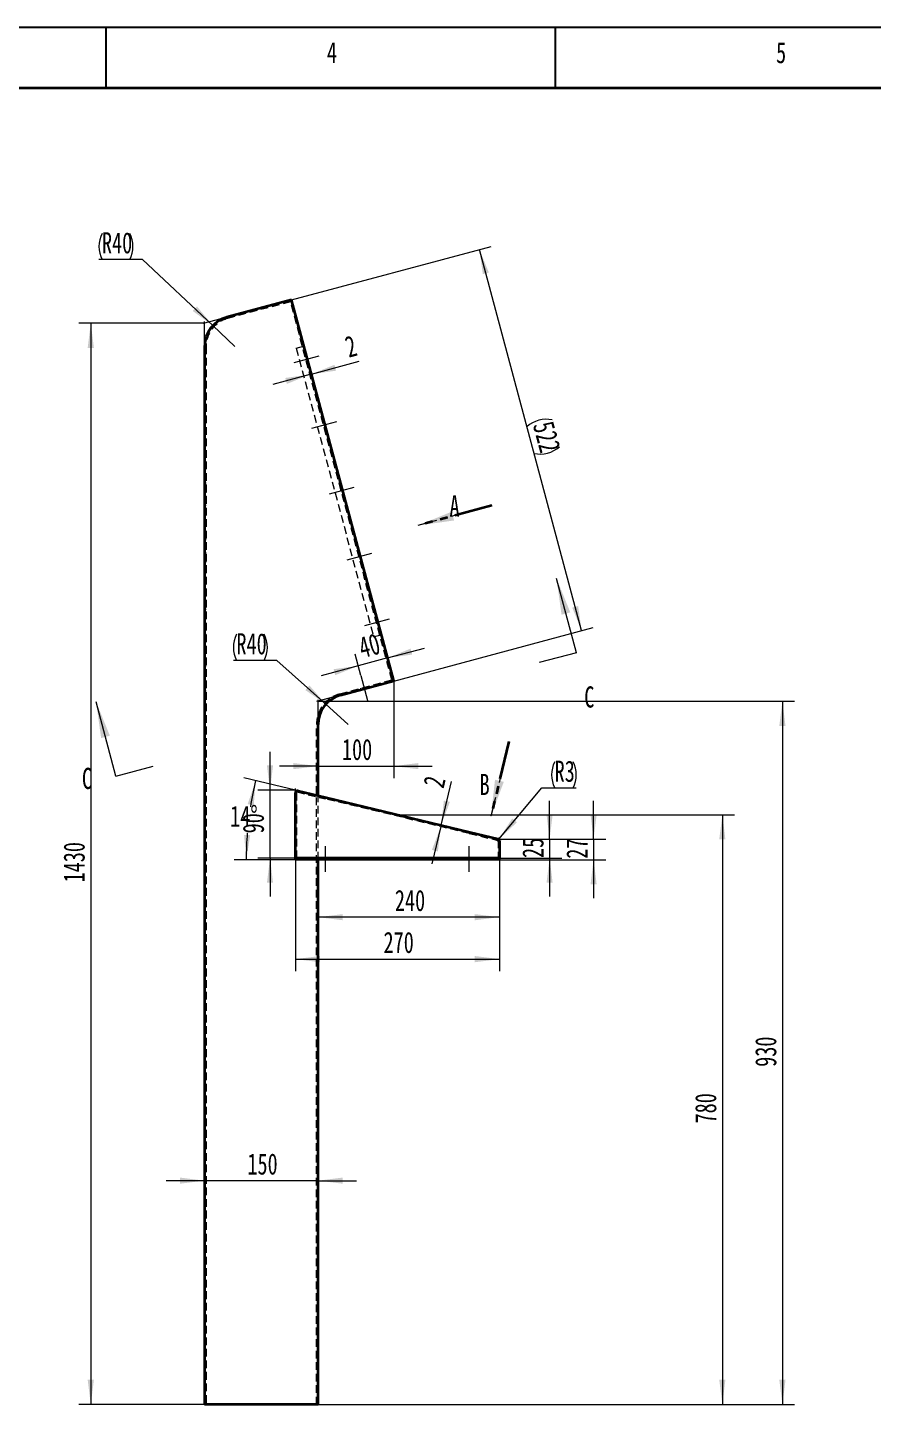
# Model space of a CAD drawing. Header units: millimetres. Extents: x 0 to 4752, y 0 to 3360.
# Drawn here: x 1678 to 2796, y 1539 to 3360 of the extents above; entities that cross this region are included whole.
import ezdxf

# ---------------------------------------------------------------- set-up
doc = ezdxf.new("R2010")
doc.units = ezdxf.units.MM
doc.header["$LTSCALE"] = 8
doc.header["$PDSIZE"] = -1
for name, pattern in [('CENTER', [10.16, 6.35, -1.27, 1.27, -1.27]), ('CENTERX2', [20.32, 12.7, -2.54, 2.54, -2.54]), ('HIDDEN', [1.905, 1.27, -0.635]), ('PHANTOM', [12.7, 6.35, -1.27, 1.27, -1.27, 1.27, -1.27])]:
    doc.linetypes.add(name, pattern=pattern)
doc.layers.add('图框线', color=5, linetype='Continuous', lineweight=35)
doc.layers.add('细线', color=5, linetype='Continuous')
doc.styles.add('SLDTEXTSTYLE4', font='TXT', dxfattribs={"width": 0.7})
doc.dimstyles.new('SLDDIMSTYLE0', dxfattribs={"dimtxt": 28, "dimasz": 32.64, "dimexe": 0, "dimexo": 0.0625, "dimgap": 7, "dimtad": 1, "dimdec": 3, "dimrnd": 1e-09, "dimzin": 12, "dimdsep": 46, "dimtxsty": 'SLDTEXTSTYLE4', "dimsah": 1, "dimcen": 0.09, "dimadec": 0, "dimazin": 3, "dimtfac": 1, "dimtdec": 3, "dimtofl": 0, "dimtmove": 0, "dimatfit": 3, "dimfxl": 1, "dimfrac": 2, "dimtolj": 1, "dimtzin": 12, "dimarcsym": 0})
doc.dimstyles.new('SLDDIMSTYLE2', dxfattribs={"dimtxt": 28, "dimasz": 32.64, "dimexe": 0, "dimexo": 0.0625, "dimgap": 7, "dimtad": 1, "dimdec": 3, "dimrnd": 1e-09, "dimzin": 12, "dimdsep": 46, "dimtxsty": 'SLDTEXTSTYLE4', "dimsah": 1, "dimcen": 0.09, "dimadec": 0, "dimazin": 3, "dimtfac": 1, "dimtdec": 3, "dimtmove": 0, "dimatfit": 0, "dimfxl": 1, "dimfrac": 2, "dimtolj": 1, "dimtzin": 12, "dimarcsym": 0})
doc.dimstyles.new('SLDDIMSTYLE3', dxfattribs={"dimtxt": 28, "dimasz": 32.64, "dimexe": 0, "dimexo": 0.0625, "dimgap": 7, "dimtad": 0, "dimtih": 1, "dimtoh": 1, "dimdec": 3, "dimrnd": 1e-09, "dimzin": 12, "dimdsep": 46, "dimtxsty": 'SLDTEXTSTYLE4', "dimsah": 1, "dimcen": 0, "dimadec": 0, "dimazin": 3, "dimtfac": 1, "dimtdec": 3, "dimtofl": 0, "dimtmove": 0, "dimatfit": 3, "dimfxl": 1, "dimfrac": 2, "dimtolj": 1, "dimtzin": 12, "dimarcsym": 0})
doc.dimstyles.new('SLDDIMSTYLE4', dxfattribs={"dimtxt": 28, "dimasz": 32.64, "dimexe": 0, "dimexo": 0.0625, "dimgap": 7, "dimtad": 1, "dimdec": 0, "dimrnd": 1e-09, "dimzin": 12, "dimdsep": 46, "dimtxsty": 'SLDTEXTSTYLE4', "dimsah": 1, "dimcen": 0.09, "dimadec": 0, "dimazin": 3, "dimtfac": 1, "dimtdec": 3, "dimtofl": 0, "dimtmove": 0, "dimatfit": 3, "dimfxl": 1, "dimfrac": 2, "dimtolj": 1, "dimtzin": 12, "dimarcsym": 0})
doc.dimstyles.new('SLDDIMSTYLE5', dxfattribs={"dimtxt": 28, "dimasz": 32.64, "dimexe": 0, "dimexo": 0.0625, "dimgap": 7, "dimtad": 0, "dimtih": 1, "dimtoh": 1, "dimdec": 4, "dimlfac": 8, "dimzin": 12, "dimdsep": 46, "dimtxsty": 'SLDTEXTSTYLE4', "dimsah": 1, "dimcen": 0.09, "dimadec": 0, "dimazin": 3, "dimtfac": 1, "dimtdec": 3, "dimtofl": 0, "dimtmove": 0, "dimatfit": 3, "dimfxl": 1, "dimfrac": 2, "dimtolj": 1, "dimtzin": 12, "dimarcsym": 0})

# ---------------------------------------------------------------- blocks, each defined once
blk = doc.blocks.new('工程图视图4')
at = {"color": 7, "linetype": 'Continuous', "lineweight": 35}
for p, q in [((-235, 738.3), (-320.4, 715.4)), ((-100, 234.3), (-235, 738.3)), ((-350, 676.8), (-350, -722.5)), ((-170.4, 215.4), (-100, 234.3)), ((-200, 82.8), (-200, 176.8)), ((-230, 0), (-230, 86.2)), ((-226.3, 89.1), (-189.3, 80.2)), ((-189.3, 80.2), (0.7, 34.5)), ((0.7, 34.5), (37.7, 25.6)), ((40, 22.6), (40, 0)), ((-230, -2), (-230, 0)), ((-190, 0), (-230, 0)), ((-190, 0), (-230, 0)), ((0, 0), (-190, 0)), ((-190, 0), (0, 0)), ((40, 0), (0, 0)), ((40, 0), (0, 0)), ((40, -2), (40, 0)), ((-190, -2), (-230, -2)), ((-200, -722.5), (-200, -2)), ((0, -2), (-190, -2)), ((40, -2), (0, -2)), ((-200, -722.5), (-350, -722.5))]:
    blk.add_line(p, q, dxfattribs=at)
at = {"color": 7, "linetype": 'HIDDEN', "lineweight": 18}
for p, q in [((-236.5, 735.9), (-319.8, 713.5)), ((-102.4, 235.7), (-236.5, 735.9)), ((-348, 676.8), (-348, -722.5)), ((-228.8, 674.4), (-219.1, 676.9)), ((-228.8, 674.4), (-126.5, 292.8)), ((-220.6, 676.6), (-218.6, 677.1)), ((-219.1, 676.9), (-116.9, 295.4)), ((-217, 671), (-219, 670.5)), ((-213.1, 648.8), (-211.2, 649.3)), ((-348, 607.5), (-350, 607.5)), ((-348, 607.5), (-350, 607.5)), ((-193.7, 584.1), (-195.7, 583.6)), ((-189.8, 561.8), (-187.9, 562.4)), ((-348, 516.2), (-350, 516.2)), ((-348, 504), (-350, 504)), ((-348, 496), (-350, 496)), ((-170.4, 497.2), (-172.4, 496.6)), ((-350, 483.8), (-348, 483.8)), ((-348, 478.7), (-350, 478.7)), ((-166.5, 474.9), (-164.6, 475.4)), ((-348, 466.5), (-350, 466.5)), ((-348, 458.5), (-350, 458.5)), ((-350, 446.3), (-348, 446.3)), ((-348, 441.2), (-350, 441.2)), ((-348, 429), (-350, 429)), ((-348, 421), (-350, 421)), ((-350, 408.8), (-348, 408.8)), ((-348, 403.7), (-350, 403.7)), ((-147.1, 410.2), (-149.1, 409.7)), ((-348, 391.5), (-350, 391.5)), ((-348, 383.5), (-350, 383.5)), ((-143.3, 388), (-141.3, 388.5)), ((-350, 371.3), (-348, 371.3)), ((-348, 366.2), (-350, 366.2)), ((-348, 354), (-350, 354)), ((-348, 346), (-350, 346)), ((-350, 333.8), (-348, 333.8)), ((-348, 328.7), (-350, 328.7)), ((-348, 316.5), (-350, 316.5)), ((-123.8, 323.3), (-125.8, 322.8)), ((-348, 308.5), (-350, 308.5)), ((-350, 296.3), (-348, 296.3)), ((-126.5, 292.8), (-116.9, 295.4)), ((-120, 301), (-118, 301.6)), ((-118.3, 295), (-116.4, 295.5)), ((-348, 291.2), (-350, 291.2)), ((-348, 279), (-350, 279)), ((-348, 271), (-350, 271)), ((-350, 258.8), (-348, 258.8)), ((-348, 253.7), (-350, 253.7)), ((-348, 241.5), (-350, 241.5)), ((-348, 233.5), (-350, 233.5)), ((-350, 221.3), (-348, 221.3)), ((-170.9, 217.4), (-102.4, 235.7)), ((-144, 224.6), (-143.5, 222.6)), ((-134.3, 227.2), (-133.8, 225.2)), ((-202, -722.5), (-202, 176.8)), ((-348, 157.5), (-350, 157.5)), ((-348, 157.5), (-350, 157.5)), ((-228, 0), (-228, 87.5)), ((-228, 87.5), (-190, 78.3)), ((-200, -2), (-200, 80.7)), ((0, 32.6), (-190, 78.3)), ((-128.7, 63.5), (-128.2, 65.5)), ((-18.8, 37.1), (-18.3, 39)), ((0, 32.6), (38, 23.4)), ((38, 23.4), (38, 0)), ((-200, -2), (-200, 0))]:
    blk.add_line(p, q, dxfattribs=at)
at = {"color": 7, "linetype": 'Continuous', "lineweight": 35}
for centre, radius, start, end in [((-310, 676.8), 40, 105, 180), ((-160, 176.8), 40, 105, 180), ((-227, 86.2), 3, 76.4641, 180), ((37, 22.6), 3, 0, 76.4641)]:
    blk.add_arc(centre, radius, start, end, dxfattribs=at)
at = {"color": 7, "linetype": 'HIDDEN', "lineweight": 18}
for centre, radius in [((-310, 676.8), 38), ((-160, 176.8), 42)]:
    blk.add_arc(centre, radius, 105, 180, dxfattribs=at)
blk = doc.blocks.new('_D_2')
at = {"color": 7, "linetype": 'Continuous', "lineweight": 0}
for p, q in [((1912.5, 2969), (1746, 2969)), ((1762, 2969), (1762, 1539)), ((1912.5, 1539), (1746, 1539))]:
    blk.add_line(p, q, dxfattribs=at)
at = {"color": 7, "linetype": 'Continuous', "lineweight": 18}
for points in [[(1762, 2969), (1757.9, 2936.4), (1766.1, 2936.4)], [(1762, 1539), (1766.1, 1571.7), (1757.9, 1571.7)]]:
    blk.add_solid(points, dxfattribs=at)
at = {"color": 7, "linetype": 'Continuous', "lineweight": 18, "insert": (1725.9, 2229.5), "char_height": 28, "attachment_point": 1, "rotation": 90, "style": 'SLDTEXTSTYLE4'}
blk.add_mtext('1430', dxfattribs=at)
blk = doc.blocks.new('_D_3')
at = {"color": 7, "linetype": 'Continuous', "lineweight": 0}
for p, q in [((2167.5, 2319), (2613.1, 2319)), ((2597.1, 2319), (2597.1, 1539)), ((2062.5, 1539), (2613.1, 1539))]:
    blk.add_line(p, q, dxfattribs=at)
at = {"color": 7, "linetype": 'Continuous', "lineweight": 18}
for points in [[(2597.1, 2319), (2593, 2286.4), (2601.1, 2286.4)], [(2597.1, 1539), (2601.1, 1571.7), (2593, 1571.7)]]:
    blk.add_solid(points, dxfattribs=at)
at = {"color": 7, "linetype": 'Continuous', "lineweight": 18, "insert": (2561, 1910.7), "char_height": 28, "attachment_point": 1, "rotation": 90, "style": 'SLDTEXTSTYLE4'}
blk.add_mtext('780', dxfattribs=at)
blk = doc.blocks.new('_D_4')
at = {"color": 7, "linetype": 'Continuous', "lineweight": 0}
for p, q in [((2062.5, 2469), (2692.5, 2469)), ((2676.5, 2469), (2676.5, 1539)), ((2062.5, 1539), (2692.5, 1539))]:
    blk.add_line(p, q, dxfattribs=at)
at = {"color": 7, "linetype": 'Continuous', "lineweight": 18}
for points in [[(2676.5, 2469), (2672.4, 2436.4), (2680.6, 2436.4)], [(2676.5, 1539), (2680.6, 1571.7), (2672.4, 1571.7)]]:
    blk.add_solid(points, dxfattribs=at)
at = {"color": 7, "linetype": 'Continuous', "lineweight": 18, "insert": (2640.4, 1985.6), "char_height": 28, "attachment_point": 1, "rotation": 90, "style": 'SLDTEXTSTYLE4'}
blk.add_mtext('930', dxfattribs=at)
blk = doc.blocks.new('_D_5')
at = {"color": 7, "linetype": 'Continuous', "lineweight": 0}
for p, q in [((1999, 2351.5), (1999, 2402.3)), ((2032.5, 2351.5), (1983, 2351.5)), ((1999, 2261.5), (1999, 2351.5)), ((2032.5, 2261.5), (1983, 2261.5)), ((1999, 2261.5), (1999, 2210.7))]:
    blk.add_line(p, q, dxfattribs=at)
at = {"color": 7, "linetype": 'Continuous', "lineweight": 18}
for points in [[(1999, 2351.5), (2003, 2384.2), (1994.9, 2384.2)], [(1999, 2261.5), (1994.9, 2228.9), (2003, 2228.9)]]:
    blk.add_solid(points, dxfattribs=at)
at = {"color": 7, "linetype": 'Continuous', "lineweight": 18, "insert": (1962.9, 2294.3), "char_height": 28, "attachment_point": 1, "rotation": 90, "style": 'SLDTEXTSTYLE4'}
blk.add_mtext('90', dxfattribs=at)
blk = doc.blocks.new('_D_6')
at = {"color": 7, "linetype": 'Continuous', "lineweight": 0}
for p, q in [((2368.7, 2286.5), (2368.7, 2337.3)), ((2302.5, 2286.5), (2384.7, 2286.5)), ((2368.7, 2286.5), (2368.7, 2261.5)), ((2302.5, 2261.5), (2384.7, 2261.5)), ((2368.7, 2261.5), (2368.7, 2210.7))]:
    blk.add_line(p, q, dxfattribs=at)
at = {"color": 7, "linetype": 'Continuous', "lineweight": 18}
for points in [[(2368.7, 2286.5), (2372.7, 2319.2), (2364.6, 2319.2)], [(2368.7, 2261.5), (2364.6, 2228.9), (2372.7, 2228.9)]]:
    blk.add_solid(points, dxfattribs=at)
at = {"color": 7, "linetype": 'Continuous', "lineweight": 18, "insert": (2332.6, 2261.8), "char_height": 28, "attachment_point": 1, "rotation": 90, "style": 'SLDTEXTSTYLE4'}
blk.add_mtext('25', dxfattribs=at)
blk = doc.blocks.new('_D_7')
at = {"color": 7, "linetype": 'Continuous', "lineweight": 0}
for p, q in [((2426.8, 2286.5), (2426.8, 2337.3)), ((2302.5, 2286.5), (2442.8, 2286.5)), ((2426.8, 2286.5), (2426.8, 2259.5)), ((2302.5, 2259.5), (2442.8, 2259.5)), ((2426.8, 2259.5), (2426.8, 2208.7))]:
    blk.add_line(p, q, dxfattribs=at)
at = {"color": 7, "linetype": 'Continuous', "lineweight": 18}
for points in [[(2426.8, 2286.5), (2430.9, 2319.2), (2422.8, 2319.2)], [(2426.8, 2259.5), (2422.8, 2226.9), (2430.9, 2226.9)]]:
    blk.add_solid(points, dxfattribs=at)
at = {"color": 7, "linetype": 'Continuous', "lineweight": 18, "insert": (2390.8, 2260.8), "char_height": 28, "attachment_point": 1, "rotation": 90, "style": 'SLDTEXTSTYLE4'}
blk.add_mtext('27', dxfattribs=at)
blk = doc.blocks.new('_D_8')
at = {"color": 7, "linetype": 'Continuous', "lineweight": 0}
for p, q in [((2053.8, 2901.6), (2117, 2918.6)), ((2051.8, 2901.1), (2002.8, 2888)), ((2053.8, 2901.6), (2051.8, 2901.1))]:
    blk.add_line(p, q, dxfattribs=at)
at = {"color": 7, "linetype": 'Continuous', "lineweight": 18}
for points in [[(2053.8, 2901.6), (2086.3, 2906.2), (2084.2, 2914)], [(2051.8, 2901.1), (2019.2, 2896.6), (2021.3, 2888.7)]]:
    blk.add_solid(points, dxfattribs=at)
at = {"color": 7, "linetype": 'Continuous', "lineweight": 18, "insert": (2095.8, 2950.3), "char_height": 28, "attachment_point": 1, "rotation": 15, "style": 'SLDTEXTSTYLE4'}
blk.add_mtext('2', dxfattribs=at)
blk = doc.blocks.new('_D_9')
at = {"color": 7, "linetype": 'Continuous', "lineweight": 0}
for p, q in [((1830.5, 3053.2), (1772.7, 3053.2)), ((1923.4, 2965.8), (1830.5, 3053.2)), ((1952.5, 2938.4), (1923.4, 2965.8))]:
    blk.add_line(p, q, dxfattribs=at)
at = {"color": 7, "linetype": 'Continuous', "lineweight": 18}
for centre, start, end in [((1811.5, 3070.5), 153.4349, 206.5651), ((1779, 3070.5), 333.4349, 26.5651)]:
    blk.add_arc(centre, 38.7, start, end, dxfattribs=at)
blk.add_solid([(1923.4, 2965.8), (1902.4, 2991.1), (1896.8, 2985.2)], dxfattribs=at)
at = {"color": 7, "linetype": 'Continuous', "lineweight": 18, "insert": (1776.8, 3089.3), "char_height": 28, "attachment_point": 1, "style": 'SLDTEXTSTYLE4'}
blk.add_mtext('R40', dxfattribs=at)
blk = doc.blocks.new('_D_10')
at = {"color": 7, "linetype": 'Continuous', "lineweight": 0}
for p, q in [((2008.2, 2522.9), (1950.5, 2522.9)), ((2072.7, 2465.1), (2008.2, 2522.9)), ((2102.5, 2438.4), (2072.7, 2465.1))]:
    blk.add_line(p, q, dxfattribs=at)
at = {"color": 7, "linetype": 'Continuous', "lineweight": 18}
for centre, start, end in [((1989.3, 2540.3), 153.4349, 206.5651), ((1956.8, 2540.3), 333.4349, 26.5651)]:
    blk.add_arc(centre, 38.7, start, end, dxfattribs=at)
blk.add_solid([(2072.7, 2465.1), (2051.1, 2489.9), (2045.7, 2483.8)], dxfattribs=at)
at = {"color": 7, "linetype": 'Continuous', "lineweight": 18, "insert": (1954.6, 2559), "char_height": 28, "attachment_point": 1, "style": 'SLDTEXTSTYLE4'}
blk.add_mtext('R40', dxfattribs=at)
blk = doc.blocks.new('_D_11')
at = {"color": 7, "linetype": 'Continuous', "lineweight": 0}
for p, q in [((2027.4, 2999.8), (2291.4, 3070.6)), ((2411, 2562.4), (2275.9, 3066.4)), ((2162.5, 2495.8), (2426.4, 2566.6))]:
    blk.add_line(p, q, dxfattribs=at)
at = {"color": 7, "linetype": 'Continuous', "lineweight": 18}
for centre, start, end in [((2364.4, 2803.2), 78.4349, 131.5651), ((2356, 2834.6), 258.4349, 311.5651)]:
    blk.add_arc(centre, 38.7, start, end, dxfattribs=at)
for points in [[(2275.9, 3066.4), (2280.4, 3033.8), (2288.3, 3036)], [(2411, 2562.4), (2406.4, 2595), (2398.6, 2592.9)]]:
    blk.add_solid(points, dxfattribs=at)
at = {"color": 7, "linetype": 'Continuous', "lineweight": 18, "insert": (2373.5, 2841.6), "char_height": 28, "attachment_point": 1, "rotation": 285, "style": 'SLDTEXTSTYLE4'}
blk.add_mtext('522', dxfattribs=at)
blk = doc.blocks.new('_D_12')
at = {"color": 7, "linetype": 'Continuous', "lineweight": 0}
for p, q in [((1912.5, 1835), (1861.7, 1835)), ((2062.5, 1835), (1912.5, 1835)), ((2062.5, 1835), (2113.3, 1835))]:
    blk.add_line(p, q, dxfattribs=at)
at = {"color": 7, "linetype": 'Continuous', "lineweight": 18}
for points in [[(1912.5, 1835), (1879.8, 1839.1), (1879.8, 1831)], [(2062.5, 1835), (2095.1, 1831), (2095.1, 1839.1)]]:
    blk.add_solid(points, dxfattribs=at)
at = {"color": 7, "linetype": 'Continuous', "lineweight": 18, "insert": (1969.1, 1871.1), "char_height": 28, "attachment_point": 1, "style": 'SLDTEXTSTYLE4'}
blk.add_mtext('150', dxfattribs=at)
blk = doc.blocks.new('_D_13')
at = {"color": 7, "linetype": 'Continuous', "lineweight": 0}
for p, q in [((2302.5, 2259.5), (2302.5, 2167.5)), ((2302.5, 2183.5), (2062.5, 2183.5))]:
    blk.add_line(p, q, dxfattribs=at)
at = {"color": 7, "linetype": 'Continuous', "lineweight": 18}
for points in [[(2062.5, 2183.5), (2095.1, 2179.4), (2095.1, 2187.5)], [(2302.5, 2183.5), (2269.8, 2187.5), (2269.8, 2179.4)]]:
    blk.add_solid(points, dxfattribs=at)
at = {"color": 7, "linetype": 'Continuous', "lineweight": 18, "insert": (2164.1, 2219.6), "char_height": 28, "attachment_point": 1, "style": 'SLDTEXTSTYLE4'}
blk.add_mtext('240', dxfattribs=at)
blk = doc.blocks.new('_D_14')
at = {"color": 7, "linetype": 'Continuous', "lineweight": 0}
for p, q in [((2032.5, 2259.5), (2032.5, 2112)), ((2302.5, 2259.5), (2302.5, 2112)), ((2032.5, 2128), (2302.5, 2128))]:
    blk.add_line(p, q, dxfattribs=at)
at = {"color": 7, "linetype": 'Continuous', "lineweight": 18}
for points in [[(2032.5, 2128), (2065.1, 2123.9), (2065.1, 2132.1)], [(2302.5, 2128), (2269.8, 2132.1), (2269.8, 2123.9)]]:
    blk.add_solid(points, dxfattribs=at)
at = {"color": 7, "linetype": 'Continuous', "lineweight": 18, "insert": (2149.1, 2164.1), "char_height": 28, "attachment_point": 1, "style": 'SLDTEXTSTYLE4'}
blk.add_mtext('270', dxfattribs=at)
blk = doc.blocks.new('_D_15')
at = {"color": 7, "linetype": 'Continuous', "lineweight": 0}
for p, q in [((2162.5, 2495.8), (2162.5, 2367.2)), ((2062.5, 2383.2), (2011.7, 2383.2)), ((2062.5, 2383.2), (2162.5, 2383.2)), ((2162.5, 2383.2), (2213.3, 2383.2))]:
    blk.add_line(p, q, dxfattribs=at)
at = {"color": 7, "linetype": 'Continuous', "lineweight": 18}
for points in [[(2062.5, 2383.2), (2029.8, 2387.3), (2029.8, 2379.2)], [(2162.5, 2383.2), (2195.1, 2379.2), (2195.1, 2387.3)]]:
    blk.add_solid(points, dxfattribs=at)
at = {"color": 7, "linetype": 'Continuous', "lineweight": 18, "insert": (2094.1, 2419.3), "char_height": 28, "attachment_point": 1, "style": 'SLDTEXTSTYLE4'}
blk.add_mtext('100', dxfattribs=at)
blk = doc.blocks.new('_D_16')
at = {"color": 7, "linetype": 'Continuous', "lineweight": 0}
for p, q in [((2073.2, 2341.7), (1964.4, 2367.9)), ((2032.5, 2259.5), (1951.6, 2259.5))]:
    blk.add_line(p, q, dxfattribs=at)
at = {"color": 7, "linetype": 'Continuous', "lineweight": 18}
for start, end in [(166.4641, 170.9904), (175.4634, 180)]:
    blk.add_arc((2414.6, 2259.5), 447.1, start, end, dxfattribs=at)
for points in [[(1980, 2364.2), (1969.5, 2333), (1977.5, 2331.4)], [(1967.6, 2259.5), (1972.8, 2292), (1964.7, 2292.3)]]:
    blk.add_solid(points, dxfattribs=at)
at = {"color": 7, "linetype": 'Continuous', "lineweight": 18, "insert": (1946.2, 2331), "char_height": 28, "attachment_point": 1, "style": 'SLDTEXTSTYLE4'}
blk.add_mtext('14°', dxfattribs=at)
blk = doc.blocks.new('_D_17')
at = {"color": 7, "linetype": 'Continuous', "lineweight": 0}
for p, q in [((2225.2, 2305.2), (2239.1, 2362.8)), ((2224.7, 2303.2), (2212.8, 2253.8)), ((2224.7, 2303.2), (2225.2, 2305.2))]:
    blk.add_line(p, q, dxfattribs=at)
at = {"color": 7, "linetype": 'Continuous', "lineweight": 18}
for points in [[(2225.2, 2305.2), (2236.8, 2335.9), (2228.9, 2337.8)], [(2224.7, 2303.2), (2213.1, 2272.4), (2221, 2270.5)]]:
    blk.add_solid(points, dxfattribs=at)
at = {"color": 7, "linetype": 'Continuous', "lineweight": 18, "insert": (2201.1, 2359.3), "char_height": 28, "attachment_point": 1, "rotation": 76.4641, "style": 'SLDTEXTSTYLE4'}
blk.add_mtext('2', dxfattribs=at)
blk = doc.blocks.new('_D_18')
at = {"color": 7, "linetype": 'Continuous', "lineweight": 0}
for p, q in [((2301.4, 2286.5), (2358.5, 2354.4)), ((2358.5, 2354.4), (2403.9, 2354.4)), ((2299.5, 2284.2), (2301.4, 2286.5))]:
    blk.add_line(p, q, dxfattribs=at)
at = {"color": 7, "linetype": 'Continuous', "lineweight": 18}
for centre, start, end in [((2410, 2371.8), 153.4349, 206.5651), ((2365.2, 2371.8), 333.4349, 26.5651)]:
    blk.add_arc(centre, 38.7, start, end, dxfattribs=at)
blk.add_solid([(2301.4, 2286.5), (2325.5, 2308.9), (2319.3, 2314.1)], dxfattribs=at)
at = {"color": 7, "linetype": 'Continuous', "lineweight": 18, "insert": (2375.3, 2390.5), "char_height": 28, "attachment_point": 1, "style": 'SLDTEXTSTYLE4'}
blk.add_mtext('R3', dxfattribs=at)
blk = doc.blocks.new('_D_19')
at = {"color": 7, "linetype": 'Continuous', "lineweight": 0}
for p, q in [((2119.2, 2502.9), (2111.6, 2531.4)), ((2154.3, 2526.3), (2203.4, 2539.4)), ((2115.7, 2515.9), (2066.6, 2502.8)), ((2154.3, 2526.3), (2115.7, 2515.9))]:
    blk.add_line(p, q, dxfattribs=at)
at = {"color": 7, "linetype": 'Continuous', "lineweight": 18}
for points in [[(2154.3, 2526.3), (2186.9, 2530.8), (2184.8, 2538.6)], [(2115.7, 2515.9), (2083.1, 2511.4), (2085.2, 2503.5)]]:
    blk.add_solid(points, dxfattribs=at)
at = {"color": 7, "linetype": 'Continuous', "lineweight": 18, "insert": (2113.8, 2552.8), "char_height": 28, "attachment_point": 1, "rotation": 15, "style": 'SLDTEXTSTYLE4'}
blk.add_mtext('40', dxfattribs=at)
blk = doc.blocks.new('SW_PROJECTIONARROW_0')
at = {"color": 0, "linetype": 'HIDDEN', "lineweight": 18}
blk.add_line((2292.5, 2727.7), (2194.4, 2701.4), dxfattribs=at)
blk.add_line((2292.5, 2727.7), (2194.4, 2701.4), dxfattribs=at)
at = {"color": 0, "linetype": 'PHANTOM', "lineweight": 35}
blk.add_line((2292.5, 2727.7), (2194.4, 2701.4), dxfattribs=at)
at = {"color": 0, "linetype": 'Continuous', "lineweight": 35}
blk.add_solid([(2194.4, 2701.4), (2242.3, 2708.1), (2239.2, 2719.7)], dxfattribs=at)
blk.add_solid([(2194.4, 2701.4), (2242.3, 2708.1), (2239.2, 2719.7)], dxfattribs=at)
at = {"color": 0, "linetype": 'Continuous', "lineweight": 35, "insert": (2236.3, 2741.3), "char_height": 28, "attachment_point": 1, "style": 'SLDTEXTSTYLE4'}
blk.add_mtext('A', dxfattribs=at)
blk.add_mtext('A', dxfattribs=at)
blk = doc.blocks.new('SW_PROJECTIONARROW_1')
at = {"color": 0, "linetype": 'HIDDEN', "lineweight": 18}
blk.add_line((2314.9, 2415.9), (2291.1, 2317.1), dxfattribs=at)
blk.add_line((2314.9, 2415.9), (2291.1, 2317.1), dxfattribs=at)
at = {"color": 0, "linetype": 'PHANTOM', "lineweight": 35}
blk.add_line((2314.9, 2415.9), (2291.1, 2317.1), dxfattribs=at)
at = {"color": 0, "linetype": 'Continuous', "lineweight": 35}
blk.add_solid([(2291.1, 2317.1), (2308.1, 2362.4), (2296.5, 2365.2)], dxfattribs=at)
blk.add_solid([(2291.1, 2317.1), (2308.1, 2362.4), (2296.5, 2365.2)], dxfattribs=at)
at = {"color": 0, "linetype": 'Continuous', "lineweight": 35, "insert": (2276.1, 2373), "char_height": 28, "attachment_point": 1, "style": 'SLDTEXTSTYLE4'}
blk.add_mtext('B', dxfattribs=at)
blk.add_mtext('B', dxfattribs=at)

msp = doc.modelspace()

# ---------------------------------------------------------------- linework, layer by layer
at = {"color": 18, "linetype": 'Continuous', "lineweight": 0, "true_color": 0x000000}
for p, q in [((1942.133526, 2976.99232), (1910.554436, 2968.530728)), ((1912.486288, 2938.355287), (1912.486288, 2971.048366)), ((2092.133526, 2476.99232), (2060.554436, 2468.530728)), ((2062.486288, 2438.355287), (2062.486288, 2471.048366)), ((2036.188449, 2350.657105), (2030.54184, 2352.016474)), ((2032.486288, 2347.740434), (2032.486288, 2353.548366)), ((2300.188449, 2287.10155), (2304.430735, 2286.080259)), ((2302.486288, 2284.184879), (2302.486288, 2288.548366))]:
    msp.add_line(p, q, dxfattribs=at)
at = {"color": 7, "linetype": 'CENTERX2', "lineweight": 18}
for p, q in [((2030.988147, 2917.054367), (2063.829625, 2925.854214)), ((2054.281861, 2830.121043), (2087.12334, 2838.92089)), ((2077.575575, 2743.187718), (2110.417054, 2751.987566)), ((2100.86929, 2656.254394), (2133.710768, 2665.054241)), ((2124.163004, 2569.321069), (2157.004482, 2578.120917)), ((2119.190512, 2502.877189), (2127.990359, 2470.03571)), ((2072.486288, 2243.548366), (2072.486288, 2277.548366)), ((2262.486288, 2243.548366), (2262.486288, 2277.548366))]:
    msp.add_line(p, q, dxfattribs=at)
at = {"color": 7, "linetype": 'Continuous', "lineweight": 18}
for p, q in [((2404.107155, 2533.246211), (2377.81114, 2631.384275)), ((1795.30457, 2370.11805), (1769.008555, 2468.256114))]:
    msp.add_line(p, q, dxfattribs=at)
at = {"color": 7, "linetype": 'CENTER', "lineweight": 18}
for p, q in [((2404.107155, 2533.246211), (2355.038123, 2520.098204)), ((1795.30457, 2370.11805), (1844.373602, 2383.266057))]:
    msp.add_line(p, q, dxfattribs=at)
at = {"color": 7, "linetype": 'Continuous', "lineweight": 0}
msp.add_point((2167.486288, 2319.048366), dxfattribs=at)
at = {"color": 7, "linetype": 'Continuous', "lineweight": 18}
for points in [[(2377.81114, 2631.384275), (2384.4389, 2583.466921), (2396.030009, 2586.57275)], [(1769.008555, 2468.256114), (1775.636314, 2420.33876), (1787.227424, 2423.444589)]]:
    msp.add_solid(points, dxfattribs=at)
at = {"layer": '图框线'}
msp.add_line((4672, 3280), (200, 3280), dxfattribs=at)
at = {"layer": '细线'}
for p, q in [((4752, 3360), (0, 3360)), ((1782, 3360), (1782, 3280)), ((1782, 3360), (1782, 3280)), ((1782, 3360), (1782, 3280)), ((2376, 3360), (2376, 3280)), ((2376, 3360), (2376, 3280)), ((2376, 3360), (2376, 3280)), ((2376, 3360), (2376, 3280))]:
    msp.add_line(p, q, dxfattribs=at)

# ---------------------------------------------------------------- block references
at = {"color": 7, "linetype": 'Continuous', "lineweight": 35}
for name, p in [('工程图视图4', (2262.486288, 2261.548366)), ('SW_PROJECTIONARROW_0', (0, 0)), ('SW_PROJECTIONARROW_1', (0, 0))]:
    msp.add_blockref(name, p, dxfattribs=at)

# ---------------------------------------------------------------- texts
at = {"color": 7, "linetype": 'Continuous', "char_height": 28, "attachment_point": 1, "style": 'SLDTEXTSTYLE4'}
for insert in [(2414.52804, 2488.711986), (1750.278875, 2381.030405)]:
    msp.add_mtext('C', dxfattribs=dict(at, insert=insert))
at = {"layer": '细线', "char_height": 28, "attachment_point": 1, "style": 'SLDTEXTSTYLE4'}
for s, insert in [('4', (2074.149479, 3340.890088)), ('5', (2668.149479, 3340.890088))]:
    msp.add_mtext(s, dxfattribs=dict(at, insert=insert))

# ---------------------------------------------------------------- dimensions: what is measured, and where the dimension line sits
at = {"color": 7, "linetype": 'Continuous', "lineweight": 18}
for center, mpoint, picture, middle in [((1952.486288, 2938.355287), (1923.356512, 2965.767987), '_D_9', (1795.246992, 3072.053594)), ((2102.486288, 2438.355287), (2072.712933, 2465.067594), '_D_10', (1973.019149, 2541.783538)), ((2299.486288, 2284.184879), (2301.416258, 2286.481662), '_D_18', (2387.588362, 2373.305653))]:
    dim = msp.add_radius_dim(center=center, mpoint=mpoint, text='(<>)', dimstyle='SLDDIMSTYLE3', dxfattribs=at)
    dim.commit()
    dim.dimension.update_dxf_attribs({"geometry": picture, "text_midpoint": middle, "dimtype": 164})
dim = msp.add_linear_dim(base=(2275.908965, 3066.427179), p1=(2162.486288, 2495.843286), p2=(2027.438193, 2999.849636), angle=285, text='(<>)', dimstyle='SLDDIMSTYLE4', dxfattribs=at)
dim.commit()
dim.dimension.update_dxf_attribs({"geometry": '_D_11', "text_midpoint": (2343.433013, 2814.424004), "dimtype": 160})
for base, p1, p2, angle, dimstyle, picture, middle in [((2051.822657, 2901.11817), (2027.438193, 2999.849636), (2026.023979, 2997.400147), 15, 'SLDDIMSTYLE2', '_D_8', (2111.104169, 2917.002604)), ((1761.986288, 1539.048366), (1912.486288, 2969.048366), (1912.486288, 1539.048366), 90, 'SLDDIMSTYLE0', '_D_2', (1761.986288, 2254.048366)), ((2115.69802, 2515.911344), (2162.486288, 2495.843286), (2119.190512, 2502.877189), 15, 'SLDDIMSTYLE2', '_D_19', (2135.016537, 2521.087725)), ((2676.486288, 1539.048366), (2062.486288, 2469.048366), (2062.486288, 1539.048366), 90, 'SLDDIMSTYLE0', '_D_4', (2676.486288, 2004.048366)), ((1998.967049, 2351.548366), (2032.486288, 2261.548366), (2032.486288, 2351.548366), 90, 'SLDDIMSTYLE2', '_D_5', (1998.967049, 2306.548366)), ((2225.185697, 2305.157768), (2300.486288, 2284.972708), (2263.188449, 2296.008957), 76.464143631, 'SLDDIMSTYLE2', '_D_17', (2237.623679, 2356.823235)), ((2368.672319, 2261.548366), (2302.486288, 2286.548366), (2302.486288, 2261.548366), 90, 'SLDDIMSTYLE2', '_D_6', (2368.672319, 2274.048366)), ((2426.849212, 2259.548366), (2302.486288, 2286.548366), (2302.486288, 2259.548366), 90, 'SLDDIMSTYLE2', '_D_7', (2426.849212, 2273.048366)), ((2597.08156, 1539.048366), (2167.486288, 2319.048366), (2062.486288, 1539.048366), 90, 'SLDDIMSTYLE0', '_D_3', (2597.08156, 1929.048366))]:
    dim = msp.add_linear_dim(base=base, p1=p1, p2=p2, angle=angle, dimstyle=dimstyle, dxfattribs=at)
    dim.commit()
    dim.dimension.update_dxf_attribs({"geometry": picture, "text_midpoint": middle, "dimtype": 160})
for base, p1, p2, dimstyle, picture, middle in [((2162.486288, 2383.223299), (2062.486288, 2344.326144), (2162.486288, 2495.843286), 'SLDDIMSTYLE2', '_D_15', (2112.486288, 2383.223299)), ((2062.486288, 2183.484963), (2302.486288, 2259.548366), (2062.486288, 2342.269004), 'SLDDIMSTYLE0', '_D_13', (2182.486288, 2183.484963)), ((2302.486288, 2128.000597), (2032.486288, 2259.548366), (2302.486288, 2259.548366), 'SLDDIMSTYLE0', '_D_14', (2167.486288, 2128.000597)), ((1912.486288, 1835.020362), (2062.486288, 1539.048366), (1912.486288, 1539.048366), 'SLDDIMSTYLE2', '_D_12', (1987.486288, 1835.020362))]:
    dim = msp.add_linear_dim(base=base, p1=p1, p2=p2, dimstyle=dimstyle, dxfattribs=at)
    dim.commit()
    dim.dimension.update_dxf_attribs({"geometry": picture, "text_midpoint": middle, "dimtype": 160})
dim = msp.add_angular_dim_2l(base=(1976.193369, 2346.94175), line1=((2073.188449, 2341.749698), (2263.188449, 2296.008957)), line2=((2302.486288, 2259.548366), (2032.486288, 2259.548366)), dimstyle='SLDDIMSTYLE5', dxfattribs=at)
dim.commit()
dim.dimension.update_dxf_attribs({"geometry": '_D_16', "text_midpoint": (1970.683723, 2312.234938), "dimtype": 162})

doc.saveas('drawing.dxf')
